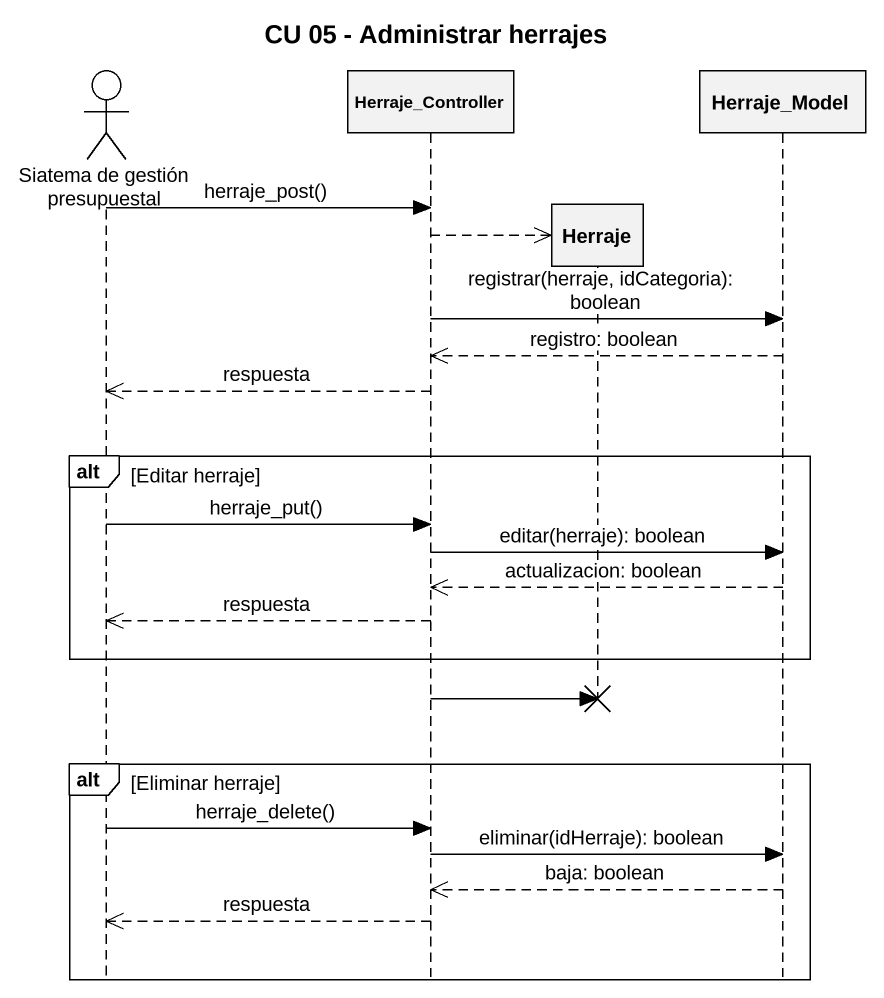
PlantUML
@startuml
title CU 05 - Administrar herrajes
hide footbox
actor "Siatema de gestión presupuestal" as Siatema_de_gestión
participant Herraje_Controller
participant Herraje
participant Herraje_Model

Siatema_de_gestión -> Herraje_Controller : herraje_post()
Herraje_Controller -->> Herraje **
Herraje_Controller -> Herraje_Model : registrar(herraje, idCategoria): boolean
Herraje_Model -->> Herraje_Controller : registro: boolean
Herraje_Controller -->> Siatema_de_gestión : respuesta
alt Editar herraje
  Siatema_de_gestión -> Herraje_Controller : herraje_put()
  Herraje_Controller -> Herraje_Model : editar(herraje): boolean
  Herraje_Model -->> Herraje_Controller : actualizacion: boolean
  Herraje_Controller -->> Siatema_de_gestión : respuesta
end
Herraje_Controller -> Herraje !!
alt Eliminar herraje
  Siatema_de_gestión -> Herraje_Controller : herraje_delete()
  Herraje_Controller -> Herraje_Model : eliminar(idHerraje): boolean
  Herraje_Model -->> Herraje_Controller : baja: boolean
  Herraje_Controller -->> Siatema_de_gestión : respuesta
end
@enduml
